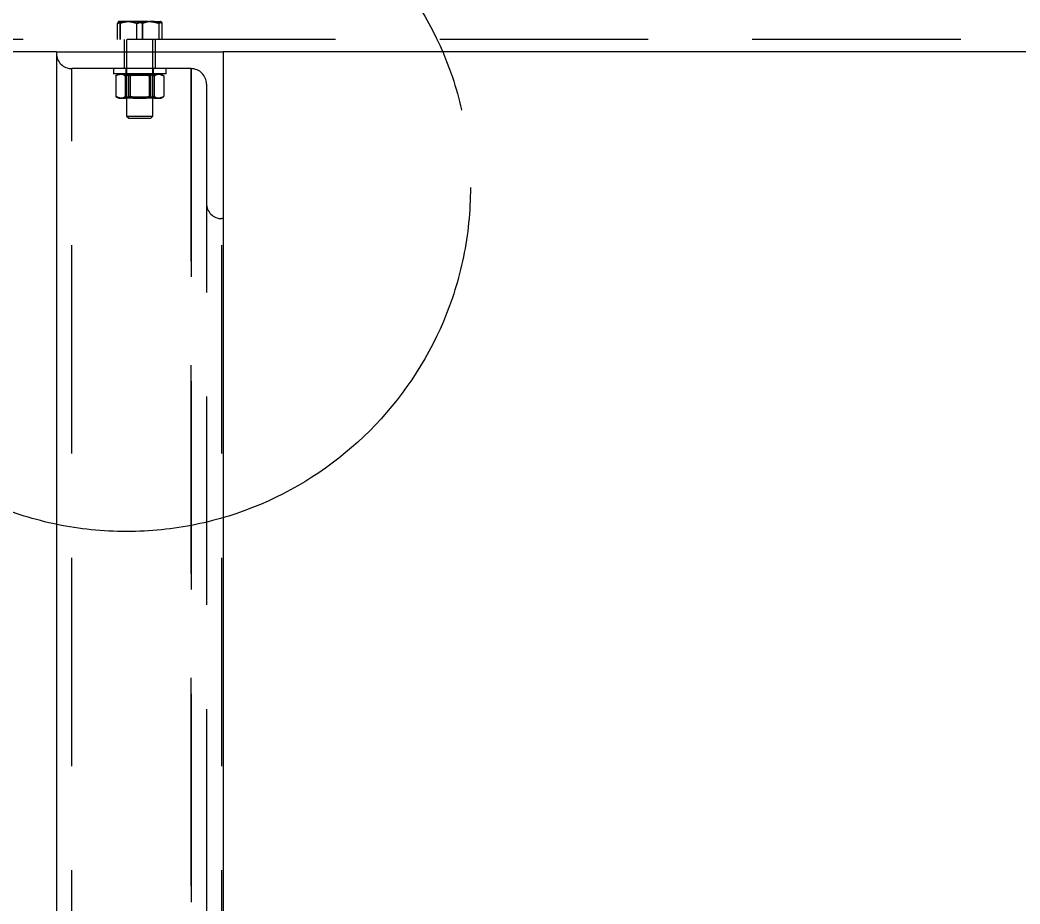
# Model space of a CAD drawing. Header units: metres. Extents: x 0 to 21025, y 0 to 14850.
# Drawn here: x 5705.9 to 6086.9, y 12718.1 to 13054.9 of the extents above; entities that cross this region are included whole.
import ezdxf

# ---------------------------------------------------------------- set-up
doc = ezdxf.new("R2010")
doc.units = ezdxf.units.M
doc.header["$LTSCALE"] = 25
doc.linetypes.add('HIDDEN2', pattern=[4.7625, 3.175, -1.5875])
doc.linetypes.add('PHANTOM', pattern=[63.5, 31.75, -6.35, 6.35, -6.35, 6.35, -6.35])
for name, color, linetype in [('SL4', 4, 'Continuous'), ('SRE', 2, 'PHANTOM'), ('ST1', 7, 'HIDDEN2')]:
    doc.layers.add(name, color=color, linetype=linetype)

msp = doc.modelspace()

# ---------------------------------------------------------------- linework, layer by layer
at = {"layer": 'SL4'}
for p, q in [((5719.777, 13042.681), (5588.014, 13042.681)), ((5719.777, 13042.681), (5719.777, 11706.981)), ((5719.777, 13042.681), (5783.277, 13042.681)), ((5783.277, 13042.681), (5783.277, 11963.966)), ((6490.514, 13042.681), (5783.277, 13042.681))]:
    msp.add_line(p, q, dxfattribs=at)
at = {"layer": 'SRE'}
msp.add_circle((5746.457, 12991.039), 131.043, dxfattribs=at)
at = {"layer": 'ST1'}
for p, q in [((5743.032, 13047.444), (5743.032, 13053.579)), ((5743.043, 13047.444), (5743.043, 13053.579)), ((5746.747, 13054.294), (5743.527, 13054.294)), ((5744.119, 13047.444), (5744.119, 13053.579)), ((5744.137, 13047.444), (5744.137, 13053.579)), ((5754.693, 13054.294), (5746.747, 13054.294)), ((5750.422, 13047.444), (5750.422, 13053.579)), ((5750.451, 13047.444), (5750.451, 13053.579)), ((5752.603, 13047.444), (5752.603, 13053.579)), ((5752.632, 13047.444), (5752.632, 13053.579)), ((5754.693, 13054.294), (5759.472, 13054.294)), ((5758.917, 13047.444), (5758.917, 13053.579)), ((5758.934, 13047.444), (5758.934, 13053.579)), ((5760.01, 13047.444), (5760.01, 13053.579)), ((5760.022, 13047.444), (5760.022, 13053.579)), ((6540.514, 13047.444), (5540.514, 13047.444)), ((5745.527, 13047.444), (5745.527, 13042.681)), ((5746.527, 13047.444), (5746.527, 13018.272)), ((5756.527, 13018.272), (5756.527, 13047.444)), ((5757.527, 13042.681), (5757.527, 13047.444)), ((5745.527, 13042.681), (5745.527, 13036.331)), ((5757.527, 13036.331), (5757.527, 13042.681)), ((5725.627, 11699.031), (5725.627, 13036.331)), ((5771.077, 13036.331), (5725.627, 13036.331)), ((5741.527, 13036.331), (5741.527, 13034.331)), ((5755.484, 13034.331), (5741.527, 13034.331)), ((5742.352, 13033.617), (5742.352, 13025.746)), ((5742.355, 13033.617), (5742.355, 13025.746)), ((5742.816, 13033.921), (5742.814, 13033.92)), ((5743.527, 13034.331), (5742.816, 13033.921)), ((5743.208, 13033.95), (5745.127, 13034.331)), ((5744.857, 13034.186), (5744.17, 13034.331)), ((5745.984, 13033.617), (5745.853, 13033.693)), ((5745.984, 13033.617), (5745.984, 13025.746)), ((5746.008, 13033.617), (5746.008, 13025.746)), ((5746.277, 13036.331), (5746.277, 13034.331)), ((5746.527, 13034.331), (5746.527, 13034.306)), ((5756.527, 13034.306), (5746.527, 13034.306)), ((5746.527, 13034.306), (5747.277, 13033.781)), ((5747.624, 13033.781), (5747.277, 13033.781)), ((5747.277, 13033.781), (5747.277, 13025.556)), ((5755.777, 13033.781), (5747.624, 13033.781)), ((5747.718, 13033.675), (5747.898, 13033.617)), ((5747.871, 13033.617), (5747.871, 13025.746)), ((5747.898, 13033.617), (5750.102, 13034.125)), ((5747.898, 13033.617), (5747.898, 13025.746)), ((5750.504, 13034.165), (5752.484, 13034.331)), ((5752.549, 13034.165), (5750.57, 13034.331)), ((5755.155, 13033.617), (5752.952, 13034.125)), ((5755.155, 13033.617), (5755.155, 13025.746)), ((5755.182, 13033.617), (5755.182, 13025.746)), ((5761.527, 13034.331), (5755.484, 13034.331)), ((5755.777, 13025.556), (5755.777, 13033.781)), ((5756.527, 13034.306), (5756.527, 13034.331)), ((5756.777, 13034.331), (5756.777, 13036.331)), ((5757.046, 13033.617), (5757.046, 13025.746)), ((5757.069, 13033.617), (5757.675, 13033.97)), ((5757.069, 13033.617), (5757.069, 13025.746)), ((5757.927, 13034.331), (5758.271, 13034.305)), ((5758.911, 13034.199), (5760.698, 13033.617)), ((5760.238, 13033.921), (5759.527, 13034.331)), ((5760.239, 13033.92), (5760.238, 13033.921)), ((5760.698, 13033.617), (5760.698, 13025.746)), ((5760.701, 13033.617), (5760.701, 13025.746)), ((5761.527, 13034.331), (5761.527, 13036.331)), ((5771.077, 13036.331), (5771.077, 11699.031)), ((5771.077, 12367.681), (5771.077, 13036.331)), ((5776.927, 13030.481), (5776.927, 11699.031)), ((5742.814, 13025.443), (5742.816, 13025.442)), ((5742.816, 13025.442), (5743.527, 13025.031)), ((5743.208, 13025.413), (5745.127, 13025.031)), ((5745.984, 13025.746), (5745.853, 13025.669)), ((5747.277, 13025.556), (5746.527, 13025.031)), ((5747.277, 13025.556), (5755.777, 13025.556)), ((5747.718, 13025.687), (5747.898, 13025.746)), ((5747.898, 13025.746), (5750.102, 13025.237)), ((5755.155, 13025.746), (5752.952, 13025.237)), ((5756.527, 13025.031), (5755.777, 13025.556)), ((5757.069, 13025.746), (5757.675, 13025.392)), ((5758.911, 13025.163), (5760.698, 13025.746)), ((5759.527, 13025.031), (5760.238, 13025.442)), ((5760.238, 13025.442), (5760.239, 13025.443)), ((5744.18, 13025.031), (5743.527, 13025.031)), ((5744.857, 13025.177), (5744.17, 13025.031)), ((5750.595, 13025.031), (5744.18, 13025.031)), ((5750.504, 13025.197), (5752.484, 13025.031)), ((5752.549, 13025.197), (5750.57, 13025.031)), ((5757.942, 13025.031), (5750.595, 13025.031)), ((5757.927, 13025.031), (5758.271, 13025.057)), ((5759.527, 13025.031), (5757.942, 13025.031)), ((5746.527, 13018.272), (5753.505, 13018.272)), ((5746.527, 13018.272), (5747.355, 13017.444)), ((5753.505, 13018.272), (5756.527, 13018.272)), ((5755.699, 13017.444), (5756.527, 13018.272)), ((5747.355, 13017.444), (5753.178, 13017.444)), ((5753.178, 13017.444), (5755.699, 13017.444)), ((5782.777, 11699.031), (5782.777, 12979.181)), ((5783.277, 12979.181), (5782.777, 12979.181))]:
    msp.add_line(p, q, dxfattribs=at)
for centre, start, end in [((5725.627, 13042.181), 180, 270), ((5771.077, 13030.481), 0, 90), ((5782.777, 12985.031), 180, 270)]:
    msp.add_arc(centre, 5.85, start, end, dxfattribs=at)
for points, knots in [([(5743.043, 13053.579), (5743.645, 13053.779), (5744.859, 13054.182), (5746.114, 13054.256), (5746.747, 13054.294)], [0, 0, 0, 0, 0.495458, 1, 1, 1, 1]), ([(5743.581, 13054.294), (5743.568, 13054.293), (5743.472, 13054.286), (5743.29, 13054.13), (5743.126, 13053.764), (5743.043, 13053.579)], [0, 0, 0, 0, 0.07008577, 0.53078223, 1, 1, 1, 1]), ([(5744.119, 13053.579), (5744.032, 13053.779), (5743.855, 13054.182), (5743.673, 13054.256), (5743.581, 13054.294)], [0, 0, 0, 0, 0.495458, 1, 1, 1, 1]), ([(5743.584, 13054.294), (5743.597, 13054.293), (5743.696, 13054.286), (5743.883, 13054.13), (5744.052, 13053.764), (5744.137, 13053.579)], [0, 0, 0, 0, 0.0700858, 0.5307822, 1, 1, 1, 1]), ([(5748.361, 13054.294), (5747.196, 13054.199), (5745.76, 13054.082), (5744.38, 13053.659), (5744.119, 13053.579)], [0, 0, 0, 0, 0.8113035, 1, 1, 1, 1]), ([(5746.747, 13054.294), (5746.835, 13054.293), (5747.5, 13054.286), (5748.753, 13054.13), (5749.881, 13053.764), (5750.451, 13053.579)], [0, 0, 0, 0, 0.07008577, 0.53078223, 1, 1, 1, 1]), ([(5752.603, 13053.579), (5751.503, 13053.877), (5750.103, 13054.256), (5748.668, 13054.287), (5748.361, 13054.294)], [0, 0, 0, 0, 0.7856225, 1, 1, 1, 1]), ([(5750.451, 13053.579), (5750.711, 13053.659), (5752.092, 13054.082), (5753.528, 13054.199), (5754.693, 13054.294)], [0, 0, 0, 0, 0.1886965, 1, 1, 1, 1]), ([(5756.306, 13054.294), (5756.219, 13054.293), (5755.554, 13054.286), (5754.3, 13054.13), (5753.172, 13053.764), (5752.603, 13053.579)], [0, 0, 0, 0, 0.0700858, 0.5307822, 1, 1, 1, 1]), ([(5754.693, 13054.294), (5755, 13054.287), (5756.435, 13054.256), (5757.835, 13053.877), (5758.934, 13053.579)], [0, 0, 0, 0, 0.2143775, 1, 1, 1, 1]), ([(5760.01, 13053.579), (5759.409, 13053.779), (5758.195, 13054.182), (5756.94, 13054.256), (5756.306, 13054.294)], [0, 0, 0, 0, 0.495458, 1, 1, 1, 1]), ([(5759.469, 13054.294), (5759.456, 13054.293), (5759.357, 13054.286), (5759.17, 13054.13), (5759.002, 13053.764), (5758.917, 13053.579)], [0, 0, 0, 0, 0.0700858, 0.5307822, 1, 1, 1, 1]), ([(5758.934, 13053.579), (5759.022, 13053.779), (5759.198, 13054.182), (5759.38, 13054.256), (5759.472, 13054.294)], [0, 0, 0, 0, 0.495458, 1, 1, 1, 1]), ([(5759.472, 13054.294), (5759.485, 13054.293), (5759.582, 13054.286), (5759.764, 13054.13), (5759.927, 13053.764), (5760.01, 13053.579)], [0, 0, 0, 0, 0.0700858, 0.5307822, 1, 1, 1, 1]), ([(5742.352, 13033.617), (5742.505, 13033.725), (5743.101, 13034.143), (5743.72, 13034.251), (5744.18, 13034.331)], [0, 0, 0, 0, 0.2575513, 1, 1, 1, 1]), ([(5745.111, 13034.331), (5745.046, 13034.33), (5744.551, 13034.324), (5743.617, 13034.168), (5742.776, 13033.802), (5742.352, 13033.617)], [0, 0, 0, 0, 0.0700858, 0.5307822, 1, 1, 1, 1]), ([(5744.18, 13034.331), (5744.346, 13034.321), (5744.965, 13034.281), (5745.567, 13033.897), (5746.008, 13033.617)], [0, 0, 0, 0, 0.2686336, 1, 1, 1, 1]), ([(5747.871, 13033.617), (5747.423, 13033.816), (5746.518, 13034.219), (5745.583, 13034.294), (5745.111, 13034.331)], [0, 0, 0, 0, 0.495458, 1, 1, 1, 1]), ([(5745.127, 13034.331), (5745.38, 13034.335), (5745.725, 13034.34), (5746.061, 13034.219), (5746.151, 13034.186)], [0, 0, 0, 0, 0.7325496, 1, 1, 1, 1]), ([(5748.211, 13034.125), (5748.177, 13034.122), (5747.419, 13034.048), (5746.686, 13033.828), (5745.984, 13033.617)], [0, 0, 0, 0, 0.04405, 1, 1, 1, 1]), ([(5746.008, 13033.617), (5746.753, 13033.816), (5748.256, 13034.219), (5749.811, 13034.294), (5750.595, 13034.331)], [0, 0, 0, 0, 0.495458, 1, 1, 1, 1]), ([(5752.458, 13034.331), (5752.35, 13034.33), (5751.526, 13034.324), (5749.974, 13034.168), (5748.576, 13033.802), (5747.871, 13033.617)], [0, 0, 0, 0, 0.0700858, 0.5307822, 1, 1, 1, 1]), ([(5750.57, 13034.331), (5750.461, 13034.331), (5749.81, 13034.328), (5749.163, 13034.239), (5748.624, 13034.166)], [0, 0, 0, 0, 0.1669165, 1, 1, 1, 1]), ([(5750.595, 13034.331), (5750.704, 13034.33), (5751.527, 13034.324), (5753.08, 13034.168), (5754.477, 13033.802), (5755.182, 13033.617)], [0, 0, 0, 0, 0.0700858, 0.5307822, 1, 1, 1, 1]), ([(5757.046, 13033.617), (5756.301, 13033.816), (5754.797, 13034.219), (5753.243, 13034.294), (5752.458, 13034.331)], [0, 0, 0, 0, 0.495458, 1, 1, 1, 1]), ([(5752.484, 13034.331), (5752.592, 13034.331), (5753.244, 13034.328), (5753.891, 13034.239), (5754.429, 13034.166)], [0, 0, 0, 0, 0.1669165, 1, 1, 1, 1]), ([(5754.843, 13034.125), (5754.876, 13034.122), (5755.634, 13034.048), (5756.368, 13033.828), (5757.069, 13033.617)], [0, 0, 0, 0, 0.04405, 1, 1, 1, 1]), ([(5755.155, 13033.617), (5755.387, 13033.738), (5755.696, 13033.899), (5756.017, 13033.954), (5756.098, 13033.968)], [0, 0, 0, 0, 0.7477799, 1, 1, 1, 1]), ([(5755.182, 13033.617), (5755.63, 13033.816), (5756.535, 13034.219), (5757.47, 13034.294), (5757.942, 13034.331)], [0, 0, 0, 0, 0.49545796, 1, 1, 1, 1]), ([(5757.046, 13033.617), (5757.199, 13033.725), (5757.795, 13034.143), (5758.414, 13034.251), (5758.874, 13034.331)], [0, 0, 0, 0, 0.2575513, 1, 1, 1, 1]), ([(5757.942, 13034.331), (5758.007, 13034.33), (5758.503, 13034.324), (5759.437, 13034.168), (5760.277, 13033.802), (5760.701, 13033.617)], [0, 0, 0, 0, 0.0700858, 0.5307822, 1, 1, 1, 1]), ([(5758.874, 13034.331), (5759.04, 13034.321), (5759.658, 13034.281), (5760.261, 13033.897), (5760.701, 13033.617)], [0, 0, 0, 0, 0.2686336, 1, 1, 1, 1]), ([(5742.352, 13025.746), (5742.505, 13025.638), (5743.101, 13025.219), (5743.72, 13025.111), (5744.18, 13025.031)], [0, 0, 0, 0, 0.2575513, 1, 1, 1, 1]), ([(5745.111, 13025.031), (5745.046, 13025.032), (5744.551, 13025.039), (5743.617, 13025.195), (5742.776, 13025.561), (5742.352, 13025.746)], [0, 0, 0, 0, 0.0700858, 0.5307822, 1, 1, 1, 1]), ([(5744.18, 13025.031), (5744.346, 13025.042), (5744.965, 13025.081), (5745.567, 13025.465), (5746.008, 13025.746)], [0, 0, 0, 0, 0.2686336, 1, 1, 1, 1]), ([(5747.871, 13025.746), (5747.423, 13025.546), (5746.518, 13025.143), (5745.583, 13025.069), (5745.111, 13025.031)], [0, 0, 0, 0, 0.495458, 1, 1, 1, 1]), ([(5748.211, 13025.238), (5748.177, 13025.241), (5747.419, 13025.314), (5746.686, 13025.535), (5745.984, 13025.746)], [0, 0, 0, 0, 0.04405, 1, 1, 1, 1]), ([(5746.008, 13025.746), (5746.753, 13025.546), (5748.256, 13025.143), (5749.811, 13025.069), (5750.595, 13025.031)], [0, 0, 0, 0, 0.495458, 1, 1, 1, 1]), ([(5752.458, 13025.031), (5752.35, 13025.032), (5751.526, 13025.039), (5749.974, 13025.195), (5748.576, 13025.561), (5747.871, 13025.746)], [0, 0, 0, 0, 0.0700858, 0.5307822, 1, 1, 1, 1]), ([(5750.595, 13025.031), (5750.704, 13025.032), (5751.527, 13025.039), (5753.08, 13025.195), (5754.477, 13025.561), (5755.182, 13025.746)], [0, 0, 0, 0, 0.0700858, 0.5307822, 1, 1, 1, 1]), ([(5757.046, 13025.746), (5756.301, 13025.546), (5754.797, 13025.143), (5753.243, 13025.069), (5752.458, 13025.031)], [0, 0, 0, 0, 0.495458, 1, 1, 1, 1]), ([(5754.843, 13025.238), (5754.876, 13025.241), (5755.634, 13025.314), (5756.368, 13025.535), (5757.069, 13025.746)], [0, 0, 0, 0, 0.04405, 1, 1, 1, 1]), ([(5755.155, 13025.746), (5755.387, 13025.625), (5755.696, 13025.463), (5756.017, 13025.408), (5756.098, 13025.395)], [0, 0, 0, 0, 0.7477799, 1, 1, 1, 1]), ([(5755.182, 13025.746), (5755.63, 13025.546), (5756.535, 13025.143), (5757.47, 13025.069), (5757.942, 13025.031)], [0, 0, 0, 0, 0.49545796, 1, 1, 1, 1]), ([(5757.046, 13025.746), (5757.199, 13025.638), (5757.795, 13025.219), (5758.414, 13025.111), (5758.874, 13025.031)], [0, 0, 0, 0, 0.2575513, 1, 1, 1, 1]), ([(5757.942, 13025.031), (5758.007, 13025.032), (5758.503, 13025.039), (5759.437, 13025.195), (5760.277, 13025.561), (5760.701, 13025.746)], [0, 0, 0, 0, 0.0700858, 0.5307822, 1, 1, 1, 1]), ([(5758.874, 13025.031), (5759.04, 13025.042), (5759.658, 13025.081), (5760.261, 13025.465), (5760.701, 13025.746)], [0, 0, 0, 0, 0.2686336, 1, 1, 1, 1]), ([(5745.127, 13025.031), (5745.38, 13025.028), (5745.725, 13025.022), (5746.061, 13025.144), (5746.151, 13025.176)], [0, 0, 0, 0, 0.7325496, 1, 1, 1, 1]), ([(5750.57, 13025.031), (5750.461, 13025.032), (5749.81, 13025.035), (5749.163, 13025.123), (5748.624, 13025.196)], [0, 0, 0, 0, 0.1669165, 1, 1, 1, 1]), ([(5752.484, 13025.031), (5752.592, 13025.032), (5753.244, 13025.035), (5753.891, 13025.123), (5754.429, 13025.196)], [0, 0, 0, 0, 0.1669165, 1, 1, 1, 1])]:
    msp.add_open_spline(points, degree=3, knots=knots, dxfattribs=at)

doc.saveas('drawing.dxf')
